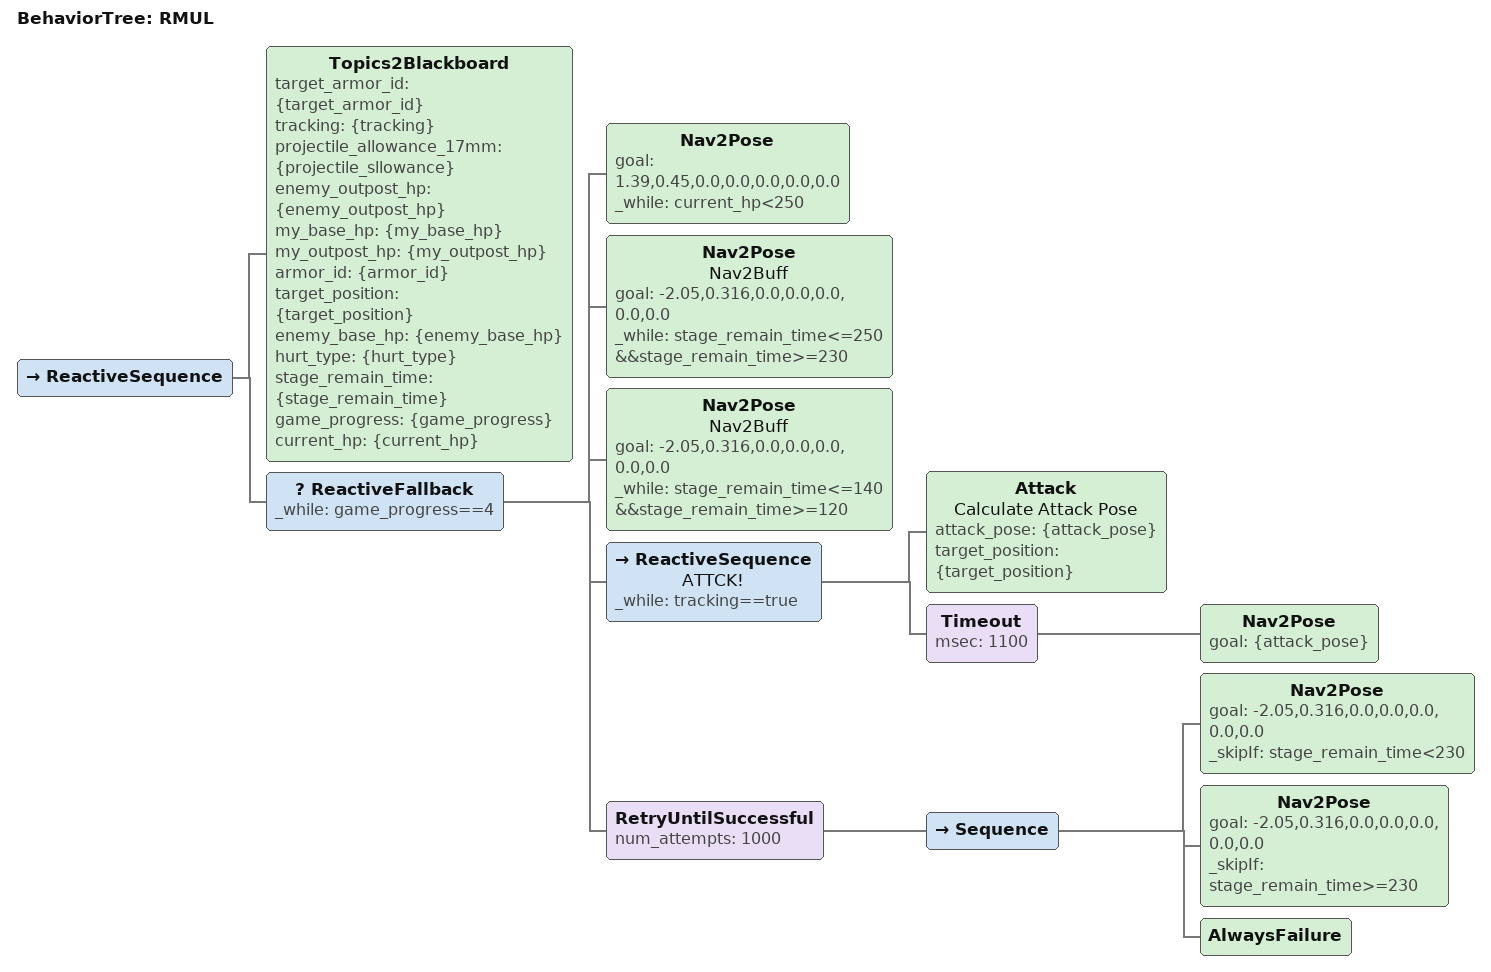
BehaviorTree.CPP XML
<?xml version="1.0" encoding="UTF-8"?>
<root BTCPP_format="4">
  <BehaviorTree ID="RMUL">
    <ReactiveSequence>
      <Topics2Blackboard target_armor_id="{target_armor_id}"
                         tracking="{tracking}"
                         projectile_allowance_17mm="{projectile_sllowance}"
                         enemy_outpost_hp="{enemy_outpost_hp}"
                         my_base_hp="{my_base_hp}"
                         my_outpost_hp="{my_outpost_hp}"
                         armor_id="{armor_id}"
                         target_position="{target_position}"
                         enemy_base_hp="{enemy_base_hp}"
                         hurt_type="{hurt_type}"
                         stage_remain_time="{stage_remain_time}"
                         game_progress="{game_progress}"
                         current_hp="{current_hp}"/>
      <!-- 回血 -->
      <ReactiveFallback _while="game_progress==4">
        <Nav2Pose goal="1.39,0.45,0.0,0.0,0.0,0.0,0.0"
                  _while="current_hp&lt;250"/>
        <Nav2Pose name="Nav2Buff"
                  goal="-2.05,0.316,0.0,0.0,0.0,0.0,0.0"
                  _while="stage_remain_time&lt;=250&amp;&amp;stage_remain_time&gt;=230"/>
        <Nav2Pose name="Nav2Buff"
                  goal="-2.05,0.316,0.0,0.0,0.0,0.0,0.0"
                  _while="stage_remain_time&lt;=140&amp;&amp;stage_remain_time&gt;=120"/>
        <ReactiveSequence name="ATTCK!"
                          _while="tracking==true">
          <Attack name="Calculate Attack Pose"
                  attack_pose="{attack_pose}"
                  target_position="{target_position}"/>
          <Timeout msec="1100">
            <Nav2Pose goal="{attack_pose}"/>
          </Timeout>
        </ReactiveSequence>
        <RetryUntilSuccessful num_attempts="1000">
          <Sequence>
            <Nav2Pose goal="-2.05,0.316,0.0,0.0,0.0,0.0,0.0"
                      _skipIf="stage_remain_time&lt;230"/>
            <Nav2Pose goal="-2.05,0.316,0.0,0.0,0.0,0.0,0.0"
                      _skipIf="stage_remain_time&gt;=230"/>
            <AlwaysFailure/>
          </Sequence>
        </RetryUntilSuccessful>
      </ReactiveFallback>
    </ReactiveSequence>
  </BehaviorTree>

</root>
